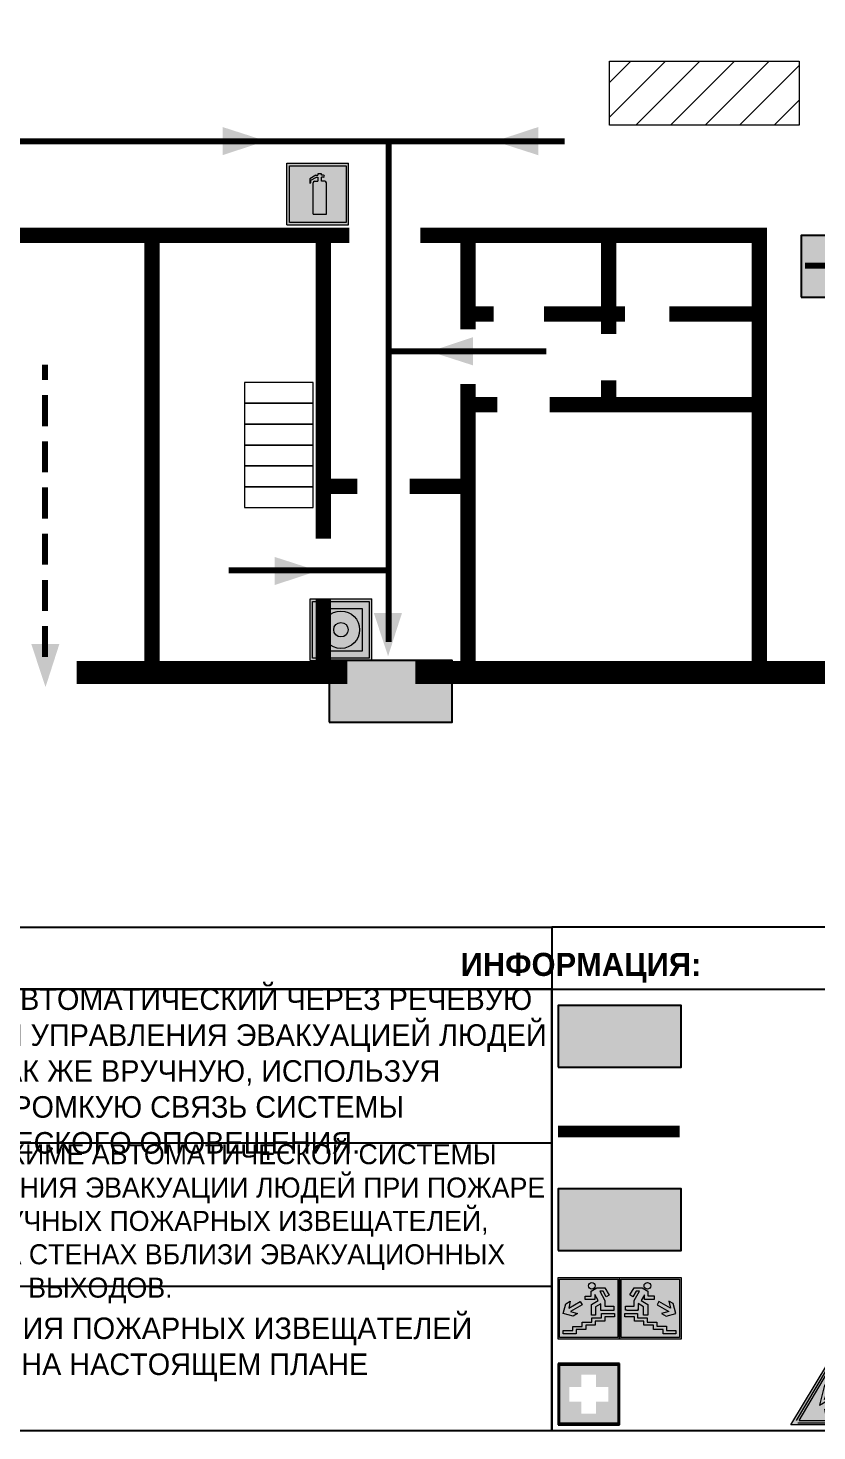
# Model space of a CAD drawing. Header units: millimetres. Extents: x 13810 to 67229, y 12374 to 21950.
# Drawn here: x 21487.7 to 21590.2, y 14178.4 to 14360.6 of the extents above; entities that cross this region are included whole.
import ezdxf

# ---------------------------------------------------------------- set-up
doc = ezdxf.new("R2010")
doc.units = ezdxf.units.MM
doc.linetypes.add('{ Wide Dash }', pattern=[12, 4, -2, 4, -2])
doc.layers.add('План_Штампы', color=7, linetype='Continuous')
doc.styles.add('обычный', font='arial.ttf')

# ---------------------------------------------------------------- blocks, each defined once
blk = doc.blocks.new('A$C3E6D3DDE')
at = {"lineweight": 5}
h = blk.add_hatch(color=40, dxfattribs=at)
h.paths.add_polyline_path([(24.1, 1.45), (16.46, -11.35), (31.74, -11.35)])
h.paths.add_polyline_path([(24.09, -0.46), (30.03, -10.41), (18.14, -10.41)], flags=16)
h.paths.add_polyline_path([(24.54, -3.08), (23.41, -6.02), (25.13, -5.01), (24.33, -8.5), (24.82, -8.27), (23.79, -9.86), (23.4, -8.04), (23.8, -8.43), (24.04, -6.29), (22.39, -7.25), (23.44, -3.08)], flags=0)
h = blk.add_hatch(color=256, dxfattribs=at)
h.paths.add_polyline_path([(24.37, 0.03, 0.567511), (23.82, 0.03), (17.59, -10.4, 0.582454), (17.86, -10.88), (30.32, -10.88, 0.582149), (30.6, -10.4)])
h.paths.add_polyline_path([(24.09, -0.46), (18.14, -10.41), (30.03, -10.41)], flags=16)
h.paths.add_polyline_path([(24.54, -3.08), (23.41, -6.02), (25.13, -5.01), (24.33, -8.5), (24.82, -8.27), (23.79, -9.86), (23.4, -8.04), (23.8, -8.43), (24.04, -6.29), (22.39, -7.25), (23.44, -3.08)], flags=0)
h = blk.add_hatch(color=40, dxfattribs=at)
h.paths.add_polyline_path([(24.09, -0.46), (18.14, -10.41), (30.03, -10.41)])
h.paths.add_polyline_path([(24.82, -8.27), (23.79, -9.86), (23.4, -8.04), (23.8, -8.43), (24.04, -6.29), (22.39, -7.25), (23.44, -3.08), (24.54, -3.08), (23.41, -6.02), (25.13, -5.01), (24.33, -8.5)], flags=16)
at = {"color": 40, "lineweight": 5}
for p, q in [((16.46, -11.35), (24.1, 1.45)), ((24.1, 1.45), (31.74, -11.35))]:
    blk.add_line(p, q, dxfattribs=at)
at = {"lineweight": 5}
for p, q in [((17.59, -10.4), (23.82, 0.03)), ((24.37, 0.03), (30.6, -10.4)), ((18.14, -10.41), (24.09, -0.46)), ((24.09, -0.46), (30.03, -10.41)), ((23.44, -3.08), (22.39, -7.25)), ((23.41, -6.02), (24.54, -3.08)), ((25.13, -5.01), (23.41, -6.02)), ((24.54, -3.08), (23.44, -3.08)), ((24.33, -8.5), (25.13, -5.01)), ((22.39, -7.25), (24.04, -6.29)), ((23.8, -8.43), (23.4, -8.04)), ((23.4, -8.04), (23.79, -9.86)), ((23.79, -9.86), (24.82, -8.27)), ((24.04, -6.29), (23.8, -8.43)), ((24.82, -8.27), (24.33, -8.5)), ((17.86, -10.88), (30.32, -10.88)), ((18.14, -10.41), (30.03, -10.41))]:
    blk.add_line(p, q, dxfattribs=at)
at = {"color": 50, "lineweight": 5}
blk.add_line((31.74, -11.35), (16.46, -11.35), dxfattribs=at)
blk = doc.blocks.new('A$C7B4425F7')
at = {"true_color": 0xffffff}
blk.add_hatch(color=7, dxfattribs=at).paths.add_polyline_path([(0, 0), (-16, 0), (-16, -8), (0, -8)])
h = blk.add_hatch(color=126)
h.paths.add_polyline_path([(-0.2, -0.2), (-15.8, -0.2), (-15.8, -7.8), (-0.2, -7.8)])
h.paths.add_polyline_path([(-11.76, -2.03), (-11.76, -3.66), (-11.17, -3.66, -0.568275), (-11.17, -6.18), (-12.58, -6.18), (-12.58, -2.03)], flags=16)
h.paths.add_polyline_path([(-13.33, -4.12, -0.495768), (-13.59, -6.18), (-15.03, -6.18), (-15.03, -2.03), (-13.59, -2.03, -0.487973)], flags=16)
h.paths.add_polyline_path([(-10.25, -2.03), (-9.48, -2.03), (-9.48, -6.18), (-10.25, -6.18)], flags=16)
h.paths.add_polyline_path([(-13.84, -3.69), (-14.24, -3.69), (-14.24, -3.03), (-13.9, -3.03, -0.692621)], flags=0)
h.paths.add_polyline_path([(-9.15, -2.03), (-8.4, -2.03), (-8.04, -3.07), (-7.68, -2.03), (-6.93, -2.03), (-7.64, -4.1), (-6.93, -6.18), (-7.68, -6.18), (-8.04, -5.14), (-8.4, -6.18), (-9.15, -6.18), (-8.44, -4.1)], flags=16)
h.paths.add_polyline_path([(-11.76, -4.46), (-11.42, -4.46, -0.692621), (-11.36, -5.12), (-11.76, -5.12)], flags=0)
h.paths.add_polyline_path([(-13.9, -5.2), (-14.24, -5.2), (-14.24, -4.55), (-13.84, -4.55, -0.708038)], flags=0)
edge = h.paths.add_edge_path(flags=16)
edge.add_ellipse((-5.51, -4.08), major_axis=(0, 2.05), ratio=0.586184, start_angle=0, end_angle=360)
edge = h.paths.add_edge_path(flags=0)
edge.add_ellipse((-5.51, -4.08), major_axis=(0, 1.14), ratio=0.454828, start_angle=0, end_angle=360)
h.paths.add_polyline_path([(-4.13, -4.96, 0.377264), (-3.48, -4.52, 0.0555), (-3.16, -2.03), (-1.66, -2.03), (-1.66, -4.96), (-0.96, -4.96), (-0.96, -7.01), (-1.75, -7.01), (-1.75, -6.18), (-3.3, -6.18), (-3.3, -7.02), (-4.13, -7.02)], flags=16)
h.paths.add_polyline_path([(-2.73, -2.91), (-2.28, -2.91), (-2.28, -4.96), (-3.05, -4.96, 0.079136)], flags=0)
at = {"color": 126}
blk.add_lwpolyline([(-16, -8), (0, -8), (0, 0), (-16, 0)], close=True, dxfattribs=at)
blk = doc.blocks.new('A$C18900ED3')
h = blk.add_hatch(color=126)
h.paths.add_polyline_path([(-0.18, -0.18), (-7.02, -0.18), (-7.02, -7.02), (-0.18, -7.02)])
h.paths.add_polyline_path([(-5.89, -4.46), (-5.89, -2.77), (-4.46, -2.77), (-4.46, -1.31), (-2.77, -1.31), (-2.77, -2.77), (-1.33, -2.77), (-1.33, -4.46), (-2.77, -4.46), (-2.77, -5.89), (-4.46, -5.89), (-4.46, -4.46)], flags=16)
at = {"color": 126}
for p, q in [((-7.2, 0), (-7.2, -7.2)), ((0, 0), (-7.2, 0)), ((0, -7.2), (0, 0)), ((-7.02, -7.02), (-7.02, -0.18)), ((-7.02, -0.18), (-0.18, -0.18)), ((-0.18, -0.18), (-0.18, -7.02)), ((-7.2, -7.2), (0, -7.2)), ((-0.18, -7.02), (-7.02, -7.02))]:
    blk.add_line(p, q, dxfattribs=at)
blk = doc.blocks.new('вниз 3')
at = {"lineweight": 0, "true_color": 0xffffff}
h = blk.add_hatch(color=7, dxfattribs=at)
h.dxf.hatch_style = 1
h.paths.add_polyline_path([(40997.5, -4475.69), (40997.25, -4475.28), (40995.76, -4476.15), (40995.97, -4475.23), (40995.39, -4475.56), (40995.05, -4476.83), (40996.33, -4477.17), (40996.91, -4476.83), (40996, -4476.55)], flags=0)
h.paths.add_polyline_path([(40999.81, -4473.95), (41000.22, -4473.95), (41000.64, -4474.67), (41001.03, -4474.43), (41000.46, -4473.49), (41000.42, -4473.49), (40999.43, -4473.49), (40998.68, -4473.92), (40998.68, -4474.57), (40997.88, -4474.57), (40997.88, -4475), (40999.14, -4475), (40999.14, -4474.43), (40999.14, -4474.38), (40999.59, -4475.15), (40998.72, -4475.67), (40998.72, -4477.06), (40999.24, -4477.06), (40999.24, -4475.96), (40999.95, -4475.56), (40999.95, -4476.43), (41001.61, -4476.43), (41001.61, -4475.88), (41000.47, -4475.88), (41000.47, -4475.12)], flags=0)
h.paths.add_polyline_path([(40999.2, -4473.24, 1), (40998.35, -4473.24, 1)], flags=0)
h.paths.add_polyline_path([(41000.46, -4477.26), (41001.69, -4477.26), (41001.69, -4476.84), (41000.03, -4476.84), (41000.03, -4477.39), (40998.78, -4477.39), (40998.78, -4477.95), (40997.53, -4477.95), (40997.53, -4478.5), (40996.29, -4478.5), (40996.29, -4479.06), (40995.05, -4479.06), (40995.05, -4479.48), (40995.29, -4479.48), (40996.72, -4479.48), (40996.72, -4478.92), (40997.97, -4478.92), (40997.97, -4478.36), (40999.2, -4478.36), (40999.2, -4477.81), (41000.46, -4477.81)], flags=0)
h.paths.add_polyline_path([(41002.37, -4472.17), (40994.37, -4472.17), (40994.37, -4480.17), (41002.37, -4480.17)])
h.paths.add_polyline_path([(41002.16, -4479.96), (40994.57, -4479.96), (40994.57, -4472.37), (41002.16, -4472.37)], flags=16)
h.paths.add_polyline_path([(41001.61, -4475.88), (41001.61, -4476.43), (40999.95, -4476.43), (40999.95, -4475.56), (40999.24, -4475.96), (40999.24, -4477.06), (40998.72, -4477.06), (40998.72, -4475.67), (40999.59, -4475.15), (40999.14, -4474.38), (40999.14, -4474.43), (40999.14, -4475), (40997.88, -4475), (40997.88, -4474.57), (40998.68, -4474.57), (40998.68, -4473.92), (40999.43, -4473.49), (41000.42, -4473.49), (41000.46, -4473.49), (41001.03, -4474.43), (41000.64, -4474.67), (41000.22, -4473.95), (40999.81, -4473.95), (41000.47, -4475.12), (41000.47, -4475.88)], flags=0)
h.paths.add_polyline_path([(41001.69, -4476.84), (41001.69, -4477.26), (41000.46, -4477.26), (41000.46, -4477.81), (40999.2, -4477.81), (40999.2, -4478.36), (40997.97, -4478.36), (40997.97, -4478.92), (40996.72, -4478.92), (40996.72, -4479.48), (40995.05, -4479.48), (40995.05, -4479.06), (40996.29, -4479.06), (40996.29, -4478.5), (40997.53, -4478.5), (40997.53, -4477.95), (40998.78, -4477.95), (40998.78, -4477.39), (41000.03, -4477.39), (41000.03, -4476.84)], flags=0)
h.paths.add_polyline_path([(40998.35, -4473.24, -1), (40999.2, -4473.24, -1)], flags=0)
h.paths.add_polyline_path([(40997.5, -4475.69), (40996, -4476.55), (40996.91, -4476.83), (40996.33, -4477.17), (40995.05, -4476.83), (40995.39, -4475.56), (40995.97, -4475.23), (40995.76, -4476.15), (40997.25, -4475.28)], flags=0)
at = {"lineweight": 0}
h = blk.add_hatch(color=126, dxfattribs=at)
h.dxf.hatch_style = 1
h.paths.add_polyline_path([(41002.16, -4472.37), (40994.57, -4472.37), (40994.57, -4479.96), (41002.16, -4479.96)])
h.paths.add_polyline_path([(40995.97, -4475.23), (40995.76, -4476.15), (40997.25, -4475.28), (40997.5, -4475.69), (40996, -4476.55), (40996.91, -4476.83), (40996.33, -4477.17), (40995.05, -4476.83), (40995.39, -4475.56)], flags=16)
h.paths.add_polyline_path([(40997.88, -4474.57), (40998.68, -4474.57), (40998.68, -4473.92), (40999.43, -4473.49), (41000.42, -4473.49), (41000.46, -4473.49), (41001.03, -4474.43), (41000.64, -4474.67), (41000.22, -4473.95), (40999.81, -4473.95), (41000.47, -4475.12), (41000.47, -4475.88), (41001.61, -4475.88), (41001.61, -4476.43), (40999.95, -4476.43), (40999.95, -4475.56), (40999.24, -4475.96), (40999.24, -4477.06), (40998.72, -4477.06), (40998.72, -4475.67), (40999.59, -4475.15), (40999.14, -4474.38), (40999.14, -4474.43), (40999.14, -4475), (40997.88, -4475)], flags=16)
h.paths.add_polyline_path([(40998.35, -4473.24, -1), (40999.2, -4473.24, -1)], flags=16)
h.paths.add_polyline_path([(40997.53, -4477.95), (40998.78, -4477.95), (40998.78, -4477.39), (41000.03, -4477.39), (41000.03, -4476.84), (41001.69, -4476.84), (41001.69, -4477.26), (41000.46, -4477.26), (41000.46, -4477.81), (40999.2, -4477.81), (40999.2, -4478.36), (40997.97, -4478.36), (40997.97, -4478.92), (40996.72, -4478.92), (40996.72, -4479.48), (40995.05, -4479.48), (40995.05, -4479.06), (40996.29, -4479.06), (40996.29, -4478.5), (40997.53, -4478.5)], flags=16)
at = {"lineweight": 0, "true_color": 0xffffff}
h = blk.add_hatch(color=7, dxfattribs=at)
h.dxf.hatch_style = 1
h.paths.add_polyline_path([(40999.2, -4473.24, 1), (40998.35, -4473.24, 1)])
h.paths.add_polyline_path([(40999.81, -4473.95), (41000.22, -4473.95), (41000.64, -4474.67), (41001.03, -4474.43), (41000.46, -4473.49), (41000.42, -4473.49), (40999.43, -4473.49), (40998.68, -4473.92), (40998.68, -4474.57), (40997.88, -4474.57), (40997.88, -4475), (40999.14, -4475), (40999.14, -4474.43), (40999.14, -4474.38), (40999.59, -4475.15), (40998.72, -4475.67), (40998.72, -4477.06), (40999.24, -4477.06), (40999.24, -4475.96), (40999.95, -4475.56), (40999.95, -4476.43), (41001.61, -4476.43), (41001.61, -4475.88), (41000.47, -4475.88), (41000.47, -4475.12)])
h.paths.add_polyline_path([(40999.2, -4477.81), (41000.46, -4477.81), (41000.46, -4477.26), (41001.69, -4477.26), (41001.69, -4476.84), (41000.03, -4476.84), (41000.03, -4477.39), (40998.78, -4477.39), (40998.78, -4477.95), (40997.53, -4477.95), (40997.53, -4478.5), (40996.29, -4478.5), (40996.29, -4479.06), (40995.05, -4479.06), (40995.05, -4479.48), (40995.29, -4479.48), (40996.72, -4479.48), (40996.72, -4478.92), (40997.97, -4478.92), (40997.97, -4478.36), (40999.2, -4478.36)])
h.paths.add_polyline_path([(40997.5, -4475.69), (40997.25, -4475.28), (40995.76, -4476.15), (40995.97, -4475.23), (40995.39, -4475.56), (40995.05, -4476.83), (40996.33, -4477.17), (40996.91, -4476.83), (40996, -4476.55)])
at = {"color": 126, "lineweight": 0}
for points in [[(40994.37, -4472.17), (41002.37, -4472.17), (41002.37, -4480.17), (40994.37, -4480.17)], [(40994.57, -4472.37), (41002.16, -4472.37), (41002.16, -4479.96), (40994.57, -4479.96)]]:
    blk.add_lwpolyline(points, close=True, dxfattribs=at)
for points in [[(40999.14, -4474.43), (40999.14, -4475), (40997.88, -4475), (40997.88, -4474.57), (40998.68, -4474.57), (40998.68, -4473.92), (40999.43, -4473.49), (41000.42, -4473.49), (41000.46, -4473.49), (41001.03, -4474.43), (41000.64, -4474.67), (41000.22, -4473.95), (40999.81, -4473.95), (41000.47, -4475.12), (41000.47, -4475.88), (41001.61, -4475.88), (41001.61, -4476.43), (40999.95, -4476.43), (40999.95, -4475.56), (40999.24, -4475.96), (40999.24, -4477.06), (40998.72, -4477.06), (40998.72, -4475.67), (40999.59, -4475.15), (40999.14, -4474.38), (40999.14, -4474.43)], [(40995.05, -4476.83), (40995.39, -4475.56), (40995.97, -4475.23), (40995.76, -4476.15), (40997.25, -4475.28), (40997.5, -4475.69), (40996, -4476.55), (40996.91, -4476.83), (40996.33, -4477.17), (40995.05, -4476.83)], [(40995.29, -4479.48), (40995.05, -4479.48), (40995.05, -4479.06), (40996.29, -4479.06), (40996.29, -4478.5), (40997.53, -4478.5), (40997.53, -4477.95), (40998.78, -4477.95), (40998.78, -4477.39), (41000.03, -4477.39), (41000.03, -4476.84), (41001.69, -4476.84), (41001.69, -4477.26), (41000.46, -4477.26), (41000.46, -4477.81), (40999.2, -4477.81), (40999.2, -4478.36), (40997.97, -4478.36), (40997.97, -4478.92), (40996.72, -4478.92), (40996.72, -4479.48), (40995.05, -4479.48)]]:
    blk.add_lwpolyline(points, dxfattribs=at)
blk.add_circle((40998.77, -4473.24), 0.426, dxfattribs=at)
blk = doc.blocks.new('вниз')
at = {"lineweight": 0, "true_color": 0xffffff}
h = blk.add_hatch(color=7, dxfattribs=at)
h.dxf.hatch_style = 1
h.paths.add_polyline_path([(40994.51, -4472.22), (40986.51, -4472.22), (40986.51, -4480.22), (40994.51, -4480.22)])
h.paths.add_polyline_path([(40994.31, -4472.42), (40994.31, -4480.01), (40986.71, -4480.01), (40986.71, -4472.42)], flags=16)
h.paths.add_polyline_path([(40988.43, -4473.53), (40989.43, -4473.53), (40990.19, -4473.96), (40990.19, -4474.6), (40991, -4474.6), (40991, -4475.06), (40989.73, -4475.06), (40989.73, -4474.46), (40989.3, -4475.18), (40990.17, -4475.7), (40990.17, -4477.11), (40989.63, -4477.11), (40989.63, -4476.01), (40988.94, -4475.59), (40988.94, -4476.46), (40988.94, -4476.46), (40987.47, -4476.46), (40987.26, -4476.46), (40987.26, -4475.92), (40988.4, -4475.92), (40988.4, -4475.2), (40989.1, -4473.99), (40988.66, -4473.99), (40988.24, -4474.7), (40987.86, -4474.47), (40988.41, -4473.56)], flags=0)
h.paths.add_polyline_path([(40990.55, -4473.29, -1), (40989.69, -4473.29, -1)], flags=0)
h.paths.add_polyline_path([(40988.85, -4476.89), (40988.85, -4477.43), (40990.1, -4477.43), (40990.1, -4477.99), (40991.34, -4477.99), (40991.34, -4478.54), (40992.59, -4478.54), (40992.59, -4479.09), (40993.83, -4479.09), (40993.83, -4479.52), (40992.17, -4479.52), (40992.17, -4478.97), (40990.91, -4478.97), (40990.91, -4478.41), (40989.68, -4478.41), (40989.68, -4477.86), (40988.43, -4477.86), (40988.43, -4477.31), (40987.6, -4477.31), (40987.18, -4477.31), (40987.18, -4476.89)], flags=0)
h.paths.add_polyline_path([(40991.61, -4475.33), (40993.12, -4476.2), (40992.9, -4475.27), (40993.48, -4475.6), (40993.83, -4476.88), (40992.56, -4477.22), (40991.97, -4476.88), (40992.9, -4476.61), (40991.38, -4475.74), (40991.58, -4475.39)], flags=0)
h.paths.add_polyline_path([(40990.19, -4473.96), (40989.43, -4473.53), (40988.43, -4473.53), (40988.41, -4473.56), (40987.86, -4474.47), (40988.24, -4474.7), (40988.66, -4473.99), (40989.1, -4473.99), (40988.4, -4475.2), (40988.4, -4475.92), (40987.26, -4475.92), (40987.26, -4476.46), (40987.47, -4476.46), (40988.94, -4476.46), (40988.94, -4476.27), (40988.94, -4475.59), (40989.63, -4476.01), (40989.63, -4477.11), (40990.17, -4477.11), (40990.17, -4475.7), (40989.3, -4475.18), (40989.73, -4474.46), (40989.73, -4475.06), (40991, -4475.06), (40991, -4474.6), (40990.19, -4474.6)], flags=0)
h.paths.add_polyline_path([(40990.55, -4473.29, 1), (40989.69, -4473.29, 1)], flags=0)
h.paths.add_polyline_path([(40991.61, -4475.33), (40991.58, -4475.39), (40991.38, -4475.74), (40992.9, -4476.61), (40991.97, -4476.88), (40992.56, -4477.22), (40993.83, -4476.88), (40993.48, -4475.6), (40992.9, -4475.27), (40993.12, -4476.2)], flags=0)
h.paths.add_polyline_path([(40990.1, -4477.43), (40988.85, -4477.43), (40988.85, -4476.89), (40987.18, -4476.89), (40987.18, -4477.31), (40987.6, -4477.31), (40988.43, -4477.31), (40988.43, -4477.86), (40989.68, -4477.86), (40989.68, -4478.41), (40990.91, -4478.41), (40990.91, -4478.97), (40992.17, -4478.97), (40992.17, -4479.52), (40993.83, -4479.52), (40993.83, -4479.09), (40992.59, -4479.09), (40992.59, -4478.54), (40991.34, -4478.54), (40991.34, -4477.99), (40990.1, -4477.99)], flags=0)
at = {"lineweight": 0}
h = blk.add_hatch(color=126, dxfattribs=at)
h.dxf.hatch_style = 1
h.paths.add_polyline_path([(40994.31, -4472.42), (40986.71, -4472.42), (40986.71, -4480.01), (40994.31, -4480.01)])
h.paths.add_polyline_path([(40988.43, -4473.53), (40989.43, -4473.53), (40990.19, -4473.96), (40990.19, -4474.6), (40991, -4474.6), (40991, -4475.06), (40989.73, -4475.06), (40989.73, -4474.46), (40989.3, -4475.18), (40990.17, -4475.7), (40990.17, -4477.11), (40989.63, -4477.11), (40989.63, -4476.01), (40988.94, -4475.59), (40988.94, -4476.46), (40988.94, -4476.46), (40987.47, -4476.46), (40987.26, -4476.46), (40987.26, -4475.92), (40988.4, -4475.92), (40988.4, -4475.2), (40989.1, -4473.99), (40988.66, -4473.99), (40988.24, -4474.7), (40987.86, -4474.47), (40988.41, -4473.56)], flags=16)
h.paths.add_polyline_path([(40990.55, -4473.29, -1), (40989.69, -4473.29, -1)], flags=16)
h.paths.add_polyline_path([(40988.85, -4476.89), (40988.85, -4477.43), (40990.1, -4477.43), (40990.1, -4477.99), (40991.34, -4477.99), (40991.34, -4478.54), (40992.59, -4478.54), (40992.59, -4479.09), (40993.83, -4479.09), (40993.83, -4479.52), (40992.17, -4479.52), (40992.17, -4478.97), (40990.91, -4478.97), (40990.91, -4478.41), (40989.68, -4478.41), (40989.68, -4477.86), (40988.43, -4477.86), (40988.43, -4477.31), (40987.6, -4477.31), (40987.18, -4477.31), (40987.18, -4476.89)], flags=16)
h.paths.add_polyline_path([(40991.61, -4475.33), (40993.12, -4476.2), (40992.9, -4475.27), (40993.48, -4475.6), (40993.83, -4476.88), (40992.56, -4477.22), (40991.97, -4476.88), (40992.9, -4476.61), (40991.38, -4475.74), (40991.58, -4475.39)], flags=16)
at = {"lineweight": 0, "true_color": 0xffffff}
h = blk.add_hatch(color=7, dxfattribs=at)
h.dxf.hatch_style = 1
h.paths.add_polyline_path([(40989.73, -4474.46), (40989.73, -4475.06), (40991, -4475.06), (40991, -4474.6), (40990.19, -4474.6), (40990.19, -4473.96), (40989.43, -4473.53), (40988.43, -4473.53), (40988.41, -4473.56), (40987.86, -4474.47), (40988.24, -4474.7), (40988.66, -4473.99), (40989.1, -4473.99), (40988.4, -4475.2), (40988.4, -4475.92), (40987.26, -4475.92), (40987.26, -4476.46), (40987.47, -4476.46), (40988.94, -4476.46), (40988.94, -4475.59), (40989.63, -4476.01), (40989.63, -4477.11), (40990.17, -4477.11), (40990.17, -4475.7), (40989.3, -4475.18)])
h.paths.add_polyline_path([(40989.69, -4473.29, 1), (40990.55, -4473.29, 1)])
h.paths.add_polyline_path([(40991.61, -4475.33), (40991.58, -4475.39), (40991.38, -4475.74), (40992.9, -4476.61), (40991.97, -4476.88), (40992.56, -4477.22), (40993.83, -4476.88), (40993.48, -4475.6), (40992.9, -4475.27), (40993.12, -4476.2)])
h.paths.add_polyline_path([(40990.1, -4477.43), (40988.85, -4477.43), (40988.85, -4476.89), (40987.18, -4476.89), (40987.18, -4477.31), (40987.6, -4477.31), (40988.43, -4477.31), (40988.43, -4477.86), (40989.68, -4477.86), (40989.68, -4478.41), (40990.91, -4478.41), (40990.91, -4478.97), (40992.17, -4478.97), (40992.17, -4479.52), (40993.83, -4479.52), (40993.83, -4479.09), (40992.59, -4479.09), (40992.59, -4478.54), (40991.34, -4478.54), (40991.34, -4477.99), (40990.1, -4477.99)])
at = {"color": 126, "lineweight": 0}
for points in [[(40986.51, -4472.22), (40994.51, -4472.22), (40994.51, -4480.22), (40986.51, -4480.22)], [(40986.71, -4472.42), (40994.31, -4472.42), (40994.31, -4480.01), (40986.71, -4480.01)]]:
    blk.add_lwpolyline(points, close=True, dxfattribs=at)
for points in [[(40987.47, -4476.46), (40987.26, -4476.46), (40987.26, -4475.92), (40988.4, -4475.92), (40988.4, -4475.2), (40989.1, -4473.99), (40988.66, -4473.99), (40988.24, -4474.7), (40987.86, -4474.47), (40988.41, -4473.56), (40988.43, -4473.53), (40989.43, -4473.53), (40990.19, -4473.96), (40990.19, -4474.6), (40991, -4474.6), (40991, -4475.06), (40989.73, -4475.06), (40989.73, -4474.46), (40989.3, -4475.18), (40990.17, -4475.7), (40990.17, -4477.11), (40989.63, -4477.11), (40989.63, -4476.01), (40988.94, -4475.59), (40988.94, -4476.46)], [(40991.58, -4475.39), (40991.38, -4475.74), (40992.9, -4476.61), (40991.97, -4476.88), (40992.56, -4477.22), (40993.83, -4476.88), (40993.48, -4475.6), (40992.9, -4475.27), (40993.12, -4476.2), (40991.61, -4475.33), (40991.58, -4475.39)], [(40987.6, -4477.31), (40987.18, -4477.31), (40987.18, -4476.89), (40988.85, -4476.89), (40988.85, -4477.43), (40990.1, -4477.43), (40990.1, -4477.99), (40991.34, -4477.99), (40991.34, -4478.54), (40992.59, -4478.54), (40992.59, -4479.09), (40993.83, -4479.09), (40993.83, -4479.52), (40992.17, -4479.52), (40992.17, -4478.97), (40990.91, -4478.97), (40990.91, -4478.41), (40989.68, -4478.41), (40989.68, -4477.86), (40988.43, -4477.86), (40988.43, -4477.31), (40987.6, -4477.31)], [(40987.47, -4476.46), (40988.94, -4476.46), (40988.94, -4476.27)]]:
    blk.add_lwpolyline(points, dxfattribs=at)
blk.add_circle((40990.12, -4473.29), 0.432, dxfattribs=at)
blk = doc.blocks.new('A$C32E8229D')
at = {"true_color": 0xffffff}
blk.add_hatch(color=7, dxfattribs=at).paths.add_polyline_path([(0, 0), (0, -8), (16, -8), (16, 0)])
h = blk.add_hatch(color=126)
h.paths.add_polyline_path([(0.2, -0.2), (15.8, -0.2), (15.8, -7.8), (0.2, -7.8)])
h.paths.add_polyline_path([(13.49, -2.05), (12.08, -2.05), (11.37, -2.63, 0.162397), (11.29, -2.84), (11.29, -3.63), (10.35, -3.63), (10.35, -4.05), (11.68, -4.05), (11.68, -3.48), (12.26, -4.28), (11.29, -5.1), (11.29, -6.78), (11.85, -6.78), (11.85, -5.44), (12.8, -4.64), (12.8, -5.94), (14.46, -5.94), (14.46, -5.39), (13.45, -5.39), (13.45, -3.97), (12.46, -2.59), (13.15, -2.59), (13.69, -3.34), (14.18, -3)], flags=16)
h.paths.add_polyline_path([(10.74, -1.82, 1), (11.8, -1.82, 1)], flags=16)
h.paths.add_polyline_path([(9.39, -3.59), (5.99, -3.59), (6.56, -3.03), (5.91, -3.03), (5.1, -3.83), (5.91, -4.64), (6.56, -4.64), (5.99, -4.09), (9.39, -4.09)], flags=16)
h.paths.add_polyline_path([(4.29, -1.08), (1.72, -1.08), (1.72, -6.6), (4.29, -6.6)], flags=16)
at = {"color": 126}
blk.add_lwpolyline([(16, -8), (0, -8), (0, 0), (16, 0)], close=True, dxfattribs=at)
blk = doc.blocks.new('A$C3AD82952')
at = {"true_color": 0xf5f5ff}
h = blk.add_hatch(color=7, dxfattribs=at)
h.dxf.hatch_style = 1
h.paths.add_polyline_path([(8.21, 8.73, 0.414214), (7.89, 9.05), (7.22, 9.05), (7.22, 9.92), (7.59, 9.92, 1), (7.57, 10.36), (7.22, 10.36), (7.22, 10.6), (6.43, 10.6), (6.43, 10.36), (6.01, 10.36), (4.74, 9.59), (4.74, 8.69), (4.98, 8.73), (4.98, 9.26), (6.12, 9.91), (6.43, 9.91), (6.43, 9.05), (5.76, 9.05, 0.414214), (5.44, 8.73), (5.44, 2.2), (8.21, 2.2)], flags=0)
h.paths.add_polyline_path([(12.8, 12.8), (0, 12.8), (0, 0), (12.8, 0)])
h.paths.add_polyline_path([(0.51, 12.29), (12.29, 12.29), (12.29, 0.51), (0.51, 0.51)], flags=16)
h.paths.add_polyline_path([(4.74, 9.59), (6.01, 10.36), (6.43, 10.36), (6.43, 10.6), (7.22, 10.6), (7.22, 10.36), (7.59, 10.36, -0.94586), (7.59, 9.92), (7.22, 9.92), (7.22, 9.05), (7.89, 9.05, -0.414214), (8.21, 8.73), (8.21, 2.2), (5.44, 2.2), (5.44, 8.73, -0.414214), (5.76, 9.05), (6.43, 9.05), (6.43, 9.91), (6.12, 9.91), (4.98, 9.26), (4.98, 8.73), (4.74, 8.69)], flags=0)
h = blk.add_hatch(color=242)
h.dxf.hatch_style = 1
h.paths.add_polyline_path([(12.29, 12.29), (0.51, 12.29), (0.51, 0.51), (12.29, 0.51)])
h.paths.add_polyline_path([(4.74, 8.69), (4.74, 9.59), (6.01, 10.36), (6.43, 10.36), (6.43, 10.6), (7.22, 10.6), (7.22, 10.36), (7.59, 10.36, -0.94586), (7.59, 9.92), (7.22, 9.92), (7.22, 9.05), (7.89, 9.05, -0.414214), (8.21, 8.73), (8.21, 2.2), (5.44, 2.2), (5.44, 8.73, -0.414214), (5.76, 9.05), (6.43, 9.05), (6.43, 9.91), (6.12, 9.91), (4.98, 9.26), (4.98, 8.73)], flags=16)
h = blk.add_hatch(color=7, dxfattribs=at)
h.dxf.hatch_style = 1
h.paths.add_polyline_path([(8.21, 8.73, 0.414214), (7.89, 9.05), (7.22, 9.05), (7.22, 9.92), (7.59, 9.92, 1), (7.57, 10.36), (7.22, 10.36), (7.22, 10.6), (6.43, 10.6), (6.43, 10.36), (6.01, 10.36), (4.74, 9.59), (4.74, 8.69), (4.98, 8.73), (4.98, 9.26), (6.12, 9.91), (6.43, 9.91), (6.43, 9.05), (5.76, 9.05, 0.414214), (5.44, 8.73), (5.44, 2.2), (8.21, 2.2)])
at = {"color": 242, "lineweight": 5}
for p, q in [((0, 0), (0, 12.8)), ((0, 12.8), (12.8, 12.8)), ((12.8, 0), (12.8, 12.8)), ((6.01, 10.36), (4.74, 9.59)), ((4.74, 9.59), (4.74, 8.69)), ((4.98, 9.26), (6.12, 9.91)), ((4.98, 8.73), (4.98, 9.26)), ((5.76, 9.05), (6.43, 9.05)), ((6.01, 10.36), (6.43, 10.36)), ((6.12, 9.91), (6.43, 9.91)), ((7.22, 10.6), (6.43, 10.6)), ((6.43, 10.6), (6.43, 10.36)), ((6.43, 9.91), (6.43, 9.05)), ((7.22, 10.36), (7.22, 10.6)), ((7.59, 10.36), (7.22, 10.36)), ((7.22, 9.05), (7.22, 9.92)), ((7.59, 9.92), (7.22, 9.92)), ((7.89, 9.05), (7.22, 9.05)), ((4.74, 8.69), (4.98, 8.73)), ((5.44, 2.2), (5.44, 8.73)), ((8.21, 2.2), (8.21, 8.73)), ((0, 0), (12.8, 0)), ((5.44, 2.2), (8.21, 2.2))]:
    blk.add_line(p, q, dxfattribs=at)
blk.add_lwpolyline([(0.51, 12.29), (12.29, 12.29), (12.29, 0.51), (0.51, 0.51)], close=True, dxfattribs=at)
for centre, radius, start, end in [((5.76, 8.73), 0.32, 90, 180), ((7.58, 10.14), 0.223, 273.1875, 86.8125), ((7.89, 8.73), 0.32, 0, 90)]:
    blk.add_arc(centre, radius, start, end, dxfattribs=at)
blk = doc.blocks.new('A$C54414219')
at = {"true_color": 0xffffff}
h = blk.add_hatch(color=7, dxfattribs=at)
h.paths.add_polyline_path([(2.39, -9.45), (2.39, -18.3), (11.23, -18.3), (11.23, -9.45)], flags=0)
h.paths.add_polyline_path([(10.71, -13.87, -1), (2.92, -13.87, -1)], flags=0)
h.paths.add_polyline_path([(8.3, -13.87, -1), (5.33, -13.87, -1)], flags=0)
h.paths.add_polyline_path([(0.41, -7.47), (0.41, -20.27), (13.21, -20.27), (13.21, -7.47)])
h.paths.add_polyline_path([(0.92, -19.77), (12.71, -19.77), (12.71, -7.98), (0.92, -7.98)], flags=16)
h.paths.add_polyline_path([(11.23, -9.45), (11.23, -18.3), (2.39, -18.3), (2.39, -9.45)], flags=0)
at = {"lineweight": 5}
h = blk.add_hatch(color=242, dxfattribs=at)
h.paths.add_polyline_path([(12.71, -7.98), (0.92, -7.98), (0.92, -19.77), (12.71, -19.77)])
h.paths.add_polyline_path([(11.23, -18.3), (2.39, -18.3), (2.39, -9.45), (11.23, -9.45)], flags=16)
h.paths.add_polyline_path([(10.71, -13.87, -1), (2.92, -13.87, -1)], flags=0)
h.paths.add_polyline_path([(8.3, -13.87, -1), (5.33, -13.87, -1)], flags=0)
at = {"true_color": 0xffffff}
h = blk.add_hatch(color=7, dxfattribs=at)
h.paths.add_polyline_path([(2.39, -9.45), (2.39, -18.3), (11.23, -18.3), (11.23, -9.45)])
h.paths.add_polyline_path([(10.71, -13.87, -1), (2.92, -13.87, -1)], flags=16)
h.paths.add_polyline_path([(8.3, -13.87, -1), (5.33, -13.87, -1)], flags=0)
at = {"lineweight": 5}
h = blk.add_hatch(color=242, dxfattribs=at)
h.paths.add_polyline_path([(2.92, -13.87, 1), (10.71, -13.87, 1)])
h.paths.add_polyline_path([(8.3, -13.87, -1), (5.33, -13.87, -1)], flags=16)
at = {"color": 242, "lineweight": 5}
for p, q in [((0.41, -20.27), (0.41, -7.47)), ((0.41, -7.47), (13.21, -7.47)), ((0.41, -7.47), (13.21, -7.47)), ((13.21, -20.27), (13.21, -7.47)), ((0.41, -20.27), (13.21, -20.27))]:
    blk.add_line(p, q, dxfattribs=at)
for points in [[(0.92, -7.98), (12.71, -7.98), (12.71, -19.77), (0.92, -19.77)], [(2.39, -9.45), (11.23, -9.45), (11.23, -18.3), (2.39, -18.3)]]:
    blk.add_lwpolyline(points, close=True, dxfattribs=at)
for radius in [3.89, 1.49]:
    blk.add_circle((6.81, -13.87), radius, dxfattribs=at)

msp = doc.modelspace()

# ---------------------------------------------------------------- hatches: boundary and pattern name
at = {"lineweight": 0}
h = msp.add_hatch(dxfattribs=at)
h.set_pattern_fill('ANSI31', color=256)
h.set_pattern_definition([(45, (405.5524, 12750.405), (-2.24506403, 2.24506403), [])])
h.paths.add_polyline_path([(21288.86, 14323.39), (21244.36, 14323.39), (21244.36, 14311.38), (21288.86, 14311.38)])
h.paths.add_polyline_path([(21288.86, 14301.86), (21244.36, 14301.86), (21244.36, 14289.85), (21288.86, 14289.85)])
h.paths.add_polyline_path([(21414.04, 14325.33), (21332.74, 14325.33), (21332.74, 14313.31), (21414.04, 14313.31)])
h.paths.add_polyline_path([(21414.04, 14300.64), (21352.34, 14300.64), (21352.34, 14288.63), (21414.04, 14288.63)])
h.paths.add_polyline_path([(21389.62, 14356.76), (21380.34, 14356.76), (21380.34, 14344.51), (21389.62, 14344.51)])
h.paths.add_polyline_path([(21494.45, 14382.88), (21486.99, 14382.88), (21486.99, 14369.5), (21494.45, 14369.5)])
h.paths.add_polyline_path([(21501.91, 14382.88), (21494.45, 14382.88), (21494.45, 14369.5), (21501.91, 14369.5)])
h.paths.add_polyline_path([(21545.94, 14382.88), (21538.48, 14382.88), (21538.48, 14369.5), (21545.94, 14369.5)])
h.paths.add_polyline_path([(21587.86, 14356.34), (21563.22, 14356.34), (21563.22, 14348.02), (21587.86, 14348.02)])
h.paths.add_polyline_path([(21620.16, 14354.67, 1), (21599.01, 14354.67, 1)])
h.paths.add_polyline_path([(21627.05, 14383.33), (21613.67, 14383.33), (21613.67, 14375.87), (21627.05, 14375.87)])
h.paths.add_polyline_path([(21627.05, 14390.79), (21613.67, 14390.79), (21613.67, 14383.33), (21627.05, 14383.33)])

# ---------------------------------------------------------------- linework, layer by layer
for points in [[(21563.22, 14356.34), (21587.86, 14356.34), (21587.86, 14348.02), (21563.22, 14348.02)], [(21515.8, 14311.9), (21524.71, 14311.9), (21524.71, 14314.61), (21515.8, 14314.61)], [(21515.8, 14309.18), (21524.71, 14309.18), (21524.71, 14311.9), (21515.8, 14311.9)], [(21515.8, 14306.47), (21524.71, 14306.47), (21524.71, 14309.18), (21515.8, 14309.18)], [(21515.8, 14303.76), (21524.71, 14303.76), (21524.71, 14306.47), (21515.8, 14306.47)], [(21515.8, 14301.04), (21524.71, 14301.04), (21524.71, 14303.76), (21515.8, 14303.76)], [(21515.8, 14298.33), (21524.71, 14298.33), (21524.71, 14301.04), (21515.8, 14301.04)]]:
    msp.add_lwpolyline(points, close=True, dxfattribs=at)
at = {"color": 126, "lineweight": 100, "true_color": 0x008754}
for points in [[(21398.04, 14345.96), (21557.37, 14345.96)], [(21534.5, 14345.96), (21534.5, 14280.92)], [(21649.43, 14329.76), (21588.66, 14329.76)], [(21534.5, 14318.65), (21554.98, 14318.65)], [(21534.5, 14290.16), (21513.74, 14290.16)]]:
    msp.add_lwpolyline(points, dxfattribs=at)
at = {"lineweight": 0}
for points, const_width in [([(21431, 14333.7), (21529.43, 14333.7)], 2), ([(21503.78, 14276.91), (21503.78, 14333.7)], 2), ([(21526.03, 14333.7), (21526.03, 14294.29)], 2), ([(21538.64, 14333.7), (21582.7, 14333.7), (21582.7, 14278.05)], 2), ([(21544.85, 14333.7), (21544.85, 14321.5)], 2), ([(21563.13, 14333.7), (21563.13, 14320.9)], 2), ([(21544.85, 14323.48), (21548.18, 14323.48)], 2), ([(21554.73, 14323.48), (21565.25, 14323.48)], 2), ([(21582.7, 14323.48), (21571, 14323.48)], 2), ([(21544.85, 14276.91), (21544.85, 14314.38)], 2), ([(21563.13, 14311.7), (21563.13, 14314.87)], 2), ([(21544.85, 14311.7), (21548.65, 14311.7)], 2), ([(21582.7, 14311.7), (21555.45, 14311.7)], 2), ([(21526.03, 14301.1), (21530.45, 14301.1)], 2), ([(21544.85, 14301.1), (21537.26, 14301.1)], 2), ([(21526.03, 14276.91), (21526.03, 14286.4)], 2), ([(21493.98, 14276.91), (21529.14, 14276.91)], 3), ([(21537.98, 14276.91), (21592.22, 14276.91)], 3)]:
    msp.add_lwpolyline(points, dxfattribs=dict(at, const_width=const_width))
at = {"color": 126, "linetype": '{ Wide Dash }', "lineweight": 100, "true_color": 0x008754}
msp.add_lwpolyline([(21489.88, 14278.93), (21489.88, 14316.89)], dxfattribs=at)
for points in [[(21434, 14243.83), (21555.72, 14243.83), (21555.72, 14178.38), (21434, 14178.38)], [(21434, 14243.83), (21555.72, 14243.83), (21555.72, 14235.78), (21434, 14235.78)], [(21555.72, 14235.78), (21699.49, 14235.78), (21699.49, 14243.83), (21555.72, 14243.83)], [(21434, 14235.78), (21555.72, 14235.78), (21555.72, 14215.79), (21434, 14215.79)], [(21555.72, 14235.78), (21699.49, 14235.78), (21699.49, 14178.38), (21555.72, 14178.38)], [(21555.72, 14215.79), (21434, 14215.79), (21434, 14197.21), (21555.72, 14197.21)]]:
    msp.add_lwpolyline(points, close=True)
at = {"color": 126, "lineweight": 80, "true_color": 0x008754, "const_width": 1.5}
msp.add_lwpolyline([(21572.33, 14217.28), (21556.53, 14217.28)], dxfattribs=at)
at = {"layer": 'План_Штампы', "color": 126, "true_color": 0x008754}
for points in [[(21512.94, 14344.12), (21512.95, 14347.78), (21518.57, 14345.97)], [(21553.97, 14347.78), (21553.96, 14344.12), (21548.34, 14345.93)], [(21545.5, 14320.48), (21545.5, 14316.81), (21539.88, 14318.62)], [(21519.7, 14288.27), (21519.71, 14291.93), (21525.33, 14290.12)], [(21532.6, 14284.65), (21536.26, 14284.65), (21534.45, 14279.03)], [(21488.09, 14280.63), (21491.75, 14280.63), (21489.94, 14275.01)]]:
    msp.add_solid(points, dxfattribs=at)

# ---------------------------------------------------------------- block references
for name, p, xscale, yscale, zscale in [('A$C3AD82952', (21521.31, 14335.07), 0.625, 0.625, 0.625), ('A$C54414219', (21524.07, 14291.14), 0.625, 0.625, 0.625), ('A$C18900ED3', (21564.53, 14187.16), 1.111111111007631, 1.111111111007631, 1.111111111007631), ('A$C3E6D3DDE', (21576.51, 14186.25), 0.625, 0.625, 0.625)]:
    msp.add_blockref(name, p, dxfattribs=dict(xscale=xscale, yscale=yscale, zscale=zscale))
at = {"color": 126, "true_color": 0x008754}
for name, p in [('вниз 3', (-19437.84, 18670.47)), ('вниз', (-19421.98, 18670.52)), ('вниз', (-19421.98, 18670.52))]:
    msp.add_blockref(name, p, dxfattribs=at)
at = {"layer": 'План_Штампы', "color": 126, "true_color": 0x008754, "xscale": -1}
for p in [(21604.13, 14333.68), (21572.53, 14209.82)]:
    msp.add_blockref('A$C32E8229D', p, dxfattribs=at)
at = {"layer": 'План_Штампы'}
for p in [(21542.8, 14278.47), (21572.53, 14233.65)]:
    msp.add_blockref('A$C7B4425F7', p, dxfattribs=at)

# ---------------------------------------------------------------- texts
at = {"lineweight": 0, "attachment_point": 5, "style": 'обычный'}
for s, insert, char_height, width in [('{\\fProxima Nova Rg|b1|i0|c204|p2;ИНФОРМАЦИЯ:\\H1.1997x; }', (21559.52, 14238.56), 3, 175.1736), ('{\\fProxima Nova Rg|b0|i0|c204|p2;СПОСОБ ОПОВЕЩЕНИЯ АВТОМАТИЧЕСКИЙ ЧЕРЕЗ РЕЧЕВУЮ СИСТЕМУ ОПОВЕЩЕНИЯ И УПРАВЛЕНИЯ ЭВАКУАЦИЕЙ ЛЮДЕЙ ПРИ ПОЖАРЕ , А ТАК ЖЕ ВРУЧНУЮ, ИСПОЛЬЗУЯ ВНУТРЕННЮЮ ГРОМКУЮ СВЯЗЬ СИСТЕМЫ ТЕХНОЛОГИЧЕСКОГО ОПОВЕЩЕНИЯ.}', (21495.62, 14224.74), 2.8, 118.5618), ('{\\fProxima Nova Rg|b0|i0|c204|p2;\\P\\pt7.8;ЗАПУСК В РУЧНОМ РЕЖИМЕ АВТОМАТИЧЕСКОЙ СИСТЕМЫ ОПОВЕЩЕНИЯ  И УПРАВЛЕНИЯ ЭВАКУАЦИИ ЛЮДЕЙ ПРИ ПОЖАРЕ ПРОИЗВОДИТСЯ ОТ РУЧНЫХ ПОЖАРНЫХ ИЗВЕЩАТЕЛЕЙ, УСТАНАНОВЛЕННЫХ НА СТЕНАХ ВБЛИЗИ ЭВАКУАЦИОННЫХ ВЫХОДОВ. }', (21497.07, 14207.46), 2.6, 121.7868), ('\\pt8.4;{\\fProxima Nova Rg|b0|i0|c204|p2;\\PМЕСТА РАСПОЛОЖЕНИЯ ПОЖАРНЫХ ИЗВЕЩАТЕЛЕЙ ОБОЗНАЧЕНЫ НА НАСТОЯЩЕМ ПЛАНЕ}', (21495.43, 14191.31), 2.8, 118.5618)]:
    msp.add_mtext(s, dxfattribs=dict(at, insert=insert, char_height=char_height, width=width))

doc.saveas('drawing.dxf')
